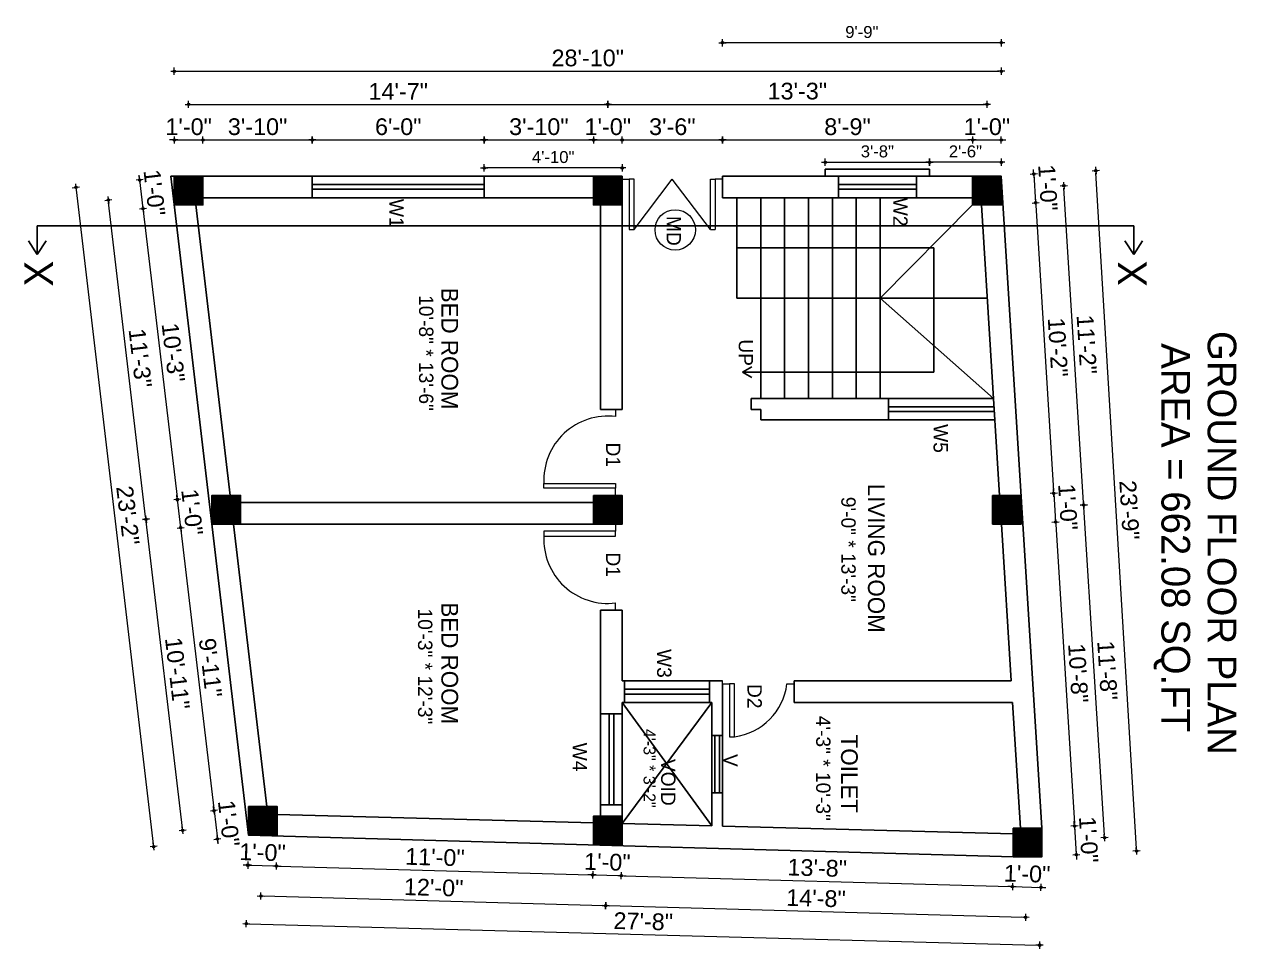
# Model space of a CAD drawing. Header units: inches. Extents: x 10143 to 33197, y -150 to 3760.
# Drawn here: x 26595 to 27103, y 1429 to 1816 of the extents above; entities that cross this region are included whole.
import ezdxf
from ezdxf.enums import TextEntityAlignment as Align

# ---------------------------------------------------------------- set-up
doc = ezdxf.new("R2010")
doc.units = ezdxf.units.IN
doc.header["$LTSCALE"] = 0.5
doc.header["$MEASUREMENT"] = 0
doc.header["$PDMODE"] = 66
for name, color, linetype, lineweight in [('0.13', 2, 'Continuous', 13), ('DW TEXT', 92, 'Continuous', 15), ('ELEVATION', 85, 'Continuous', 9), ('hatch', 9, 'Continuous', 0), ('Toilet', 7, 'Continuous', 25)]:
    doc.layers.add(name, color=color, linetype=linetype, lineweight=lineweight)
doc.styles.add('CEN', font='GOTHIC.TTF')
doc.styles.get("Standard").update_dxf_attribs({"font": 'arial.ttf'})
doc.dimstyles.new('S8', dxfattribs={"dimtxt": 5, "dimasz": 1, "dimexe": 6, "dimexo": 18, "dimgap": 1.9375, "dimtad": 1, "dimdec": 0, "dimzin": 3, "dimdsep": 46, "dimlunit": 4, "dimtxsty": 'Standard', "dimblk": 'dot 2', "dimcen": 12, "dimse1": 1, "dimse2": 1, "dimclrd": 1, "dimclre": 1, "dimclrt": 256, "dimadec": 0, "dimazin": 0, "dimtfac": 0.75, "dimtdec": 0, "dimtix": 1, "dimtmove": 1, "dimatfit": 3, "dimldrblk": 'DOT', "dimfxl": 1, "dimtolj": 1, "dimtzin": 0, "dimlwd": 9, "dimlwe": 9, "dimarcsym": 0})
pattern_1 = [(45, (23271.79824, 1493.61772), (-0.0883883476, 0.0883883476), [])]

# ---------------------------------------------------------------- blocks, each defined once
blk = doc.blocks.new('dot1')
at = {"layer": 'hatch'}
h = blk.add_hatch(color=256, dxfattribs=at)
edge = h.paths.add_edge_path()
edge.add_arc((0, 0), 1, 0, 360)
for p, q in [((3, 0), (-3, 0)), ((0, 3), (0, -3))]:
    blk.add_line(p, q, dxfattribs=at)
blk.add_circle((0, 0), 1, dxfattribs=at)
blk = doc.blocks.new('dot 2')
at = {"layer": 'hatch', "xscale": 0.5, "yscale": 0.5, "zscale": 0.5}
blk.add_blockref('dot1', (0, 0), dxfattribs=at)
blk = doc.blocks.new('*D1934')
at = {"layer": 'Defpoints', "color": 0, "transparency": 16777216}
for p in [(26669.94, 1767.63), (26657.94, 1752.47), (26669.94, 1752.47)]:
    blk.add_point(p, dxfattribs=at)
at = {"layer": 'Toilet', "color": 1, "lineweight": 9, "transparency": 16777216}
for p, q in [((26656.94, 1767.63), (26655.94, 1767.63)), ((26657.94, 1767.63), (26669.94, 1767.63)), ((26670.94, 1767.63), (26671.94, 1767.63))]:
    blk.add_line(p, q, dxfattribs=at)
blk.add_blockref('dot 2', (26657.94, 1767.63), dxfattribs=at)
at = {"layer": 'Toilet', "color": 1, "lineweight": 9, "transparency": 16777216, "rotation": 180}
blk.add_blockref('dot 2', (26669.94, 1767.63), dxfattribs=at)
at = {"layer": 'Toilet', "transparency": 16777216, "insert": (26663.94, 1773.14), "char_height": 7, "attachment_point": 5}
blk.add_mtext('\\A1;1\'-0"', dxfattribs=at)
blk = doc.blocks.new('_Dot')
at = {"color": 0, "linetype": 'ByBlock', "lineweight": -2}
blk.add_line((-0.5, 0), (-1, 0), dxfattribs=at)
at = {"color": 0, "linetype": 'ByBlock', "const_width": 0.5}
blk.add_lwpolyline([(-0.25, 0, 1), (0.25, 0, 1)], format="xyb", close=True, dxfattribs=at)
blk = doc.blocks.new('*D1935')
at = {"layer": 'Defpoints', "color": 0, "transparency": 16777216}
for p in [(26715.69, 1767.63), (26669.94, 1752.47), (26715.69, 1752.47)]:
    blk.add_point(p, dxfattribs=at)
at = {"layer": 'Toilet', "color": 1, "lineweight": 9, "transparency": 16777216}
blk.add_line((26670.94, 1767.63), (26714.69, 1767.63), dxfattribs=at)
at = {"layer": 'Toilet', "color": 1, "lineweight": 9, "transparency": 16777216, "rotation": 180}
blk.add_blockref('dot 2', (26669.94, 1767.63), dxfattribs=at)
at = {"layer": 'Toilet', "color": 1, "lineweight": 9, "transparency": 16777216}
blk.add_blockref('dot 2', (26715.69, 1767.63), dxfattribs=at)
at = {"layer": 'Toilet', "transparency": 16777216, "insert": (26692.81, 1773.15), "char_height": 7, "attachment_point": 5}
blk.add_mtext('\\A1;3\'-10"', dxfattribs=at)
blk = doc.blocks.new('*D1936')
at = {"layer": 'Defpoints', "color": 0, "transparency": 16777216}
for p in [(26787.69, 1767.63), (26715.69, 1752.47), (26787.69, 1752.47)]:
    blk.add_point(p, dxfattribs=at)
at = {"layer": 'Toilet', "color": 1, "lineweight": 9, "transparency": 16777216}
blk.add_line((26716.69, 1767.63), (26786.69, 1767.63), dxfattribs=at)
at = {"layer": 'Toilet', "color": 1, "lineweight": 9, "transparency": 16777216, "rotation": 180}
blk.add_blockref('dot 2', (26715.69, 1767.63), dxfattribs=at)
at = {"layer": 'Toilet', "color": 1, "lineweight": 9, "transparency": 16777216}
blk.add_blockref('dot 2', (26787.69, 1767.63), dxfattribs=at)
at = {"layer": 'Toilet', "transparency": 16777216, "insert": (26751.69, 1773.14), "char_height": 7, "attachment_point": 5}
blk.add_mtext('\\A1;6\'-0"', dxfattribs=at)
blk = doc.blocks.new('*D1937')
at = {"layer": 'Defpoints', "color": 0, "transparency": 16777216}
for p in [(26833.43, 1767.63), (26787.69, 1752.47), (26833.43, 1752.47)]:
    blk.add_point(p, dxfattribs=at)
at = {"layer": 'Toilet', "color": 1, "lineweight": 9, "transparency": 16777216}
blk.add_line((26788.69, 1767.63), (26832.43, 1767.63), dxfattribs=at)
at = {"layer": 'Toilet', "color": 1, "lineweight": 9, "transparency": 16777216, "rotation": 180}
blk.add_blockref('dot 2', (26787.69, 1767.63), dxfattribs=at)
at = {"layer": 'Toilet', "color": 1, "lineweight": 9, "transparency": 16777216}
blk.add_blockref('dot 2', (26833.43, 1767.63), dxfattribs=at)
at = {"layer": 'Toilet', "transparency": 16777216, "insert": (26810.56, 1773.15), "char_height": 7, "attachment_point": 5}
blk.add_mtext('\\A1;3\'-10"', dxfattribs=at)
blk = doc.blocks.new('*D1938')
at = {"layer": 'Defpoints', "color": 0, "transparency": 16777216}
for p in [(26845.43, 1767.63), (26833.43, 1752.47), (26845.43, 1752.47)]:
    blk.add_point(p, dxfattribs=at)
at = {"layer": 'Toilet', "color": 1, "lineweight": 9, "transparency": 16777216}
for p, q in [((26832.43, 1767.63), (26831.43, 1767.63)), ((26833.43, 1767.63), (26845.43, 1767.63)), ((26846.43, 1767.63), (26847.43, 1767.63))]:
    blk.add_line(p, q, dxfattribs=at)
blk.add_blockref('dot 2', (26833.43, 1767.63), dxfattribs=at)
at = {"layer": 'Toilet', "color": 1, "lineweight": 9, "transparency": 16777216, "rotation": 180}
blk.add_blockref('dot 2', (26845.43, 1767.63), dxfattribs=at)
at = {"layer": 'Toilet', "transparency": 16777216, "insert": (26839.43, 1773.14), "char_height": 7, "attachment_point": 5}
blk.add_mtext('\\A1;1\'-0"', dxfattribs=at)
blk = doc.blocks.new('*D1939')
at = {"layer": 'Defpoints', "color": 0, "transparency": 16777216}
for p in [(26887.43, 1767.63), (26845.43, 1752.47), (26887.43, 1752.47)]:
    blk.add_point(p, dxfattribs=at)
at = {"layer": 'Toilet', "color": 1, "lineweight": 9, "transparency": 16777216}
blk.add_line((26846.43, 1767.63), (26886.43, 1767.63), dxfattribs=at)
at = {"layer": 'Toilet', "color": 1, "lineweight": 9, "transparency": 16777216, "rotation": 180}
blk.add_blockref('dot 2', (26845.43, 1767.63), dxfattribs=at)
at = {"layer": 'Toilet', "color": 1, "lineweight": 9, "transparency": 16777216}
blk.add_blockref('dot 2', (26887.43, 1767.63), dxfattribs=at)
at = {"layer": 'Toilet', "transparency": 16777216, "insert": (26866.43, 1773.15), "char_height": 7, "attachment_point": 5}
blk.add_mtext('\\A1;3\'-6"', dxfattribs=at)
blk = doc.blocks.new('*D1940')
at = {"layer": 'Defpoints', "color": 0, "transparency": 16777216}
for p in [(26992.12, 1767.63), (26887.43, 1752.47), (26992.12, 1752.47)]:
    blk.add_point(p, dxfattribs=at)
at = {"layer": 'Toilet', "color": 1, "lineweight": 9, "transparency": 16777216}
blk.add_line((26888.43, 1767.63), (26991.12, 1767.63), dxfattribs=at)
at = {"layer": 'Toilet', "color": 1, "lineweight": 9, "transparency": 16777216, "rotation": 180}
blk.add_blockref('dot 2', (26887.43, 1767.63), dxfattribs=at)
at = {"layer": 'Toilet', "color": 1, "lineweight": 9, "transparency": 16777216}
blk.add_blockref('dot 2', (26992.12, 1767.63), dxfattribs=at)
at = {"layer": 'Toilet', "transparency": 16777216, "insert": (26939.77, 1773.14), "char_height": 7, "attachment_point": 5}
blk.add_mtext('\\A1;8\'-9"', dxfattribs=at)
blk = doc.blocks.new('*D1941')
at = {"layer": 'Defpoints', "color": 0, "transparency": 16777216}
for p in [(27004.12, 1767.63), (26992.12, 1752.47), (27004.12, 1752.47)]:
    blk.add_point(p, dxfattribs=at)
at = {"layer": 'Toilet', "color": 1, "lineweight": 9, "transparency": 16777216}
for p, q in [((26991.12, 1767.63), (26990.12, 1767.63)), ((26992.12, 1767.63), (27004.12, 1767.63)), ((27005.12, 1767.63), (27006.12, 1767.63))]:
    blk.add_line(p, q, dxfattribs=at)
blk.add_blockref('dot 2', (26992.12, 1767.63), dxfattribs=at)
at = {"layer": 'Toilet', "color": 1, "lineweight": 9, "transparency": 16777216, "rotation": 180}
blk.add_blockref('dot 2', (27004.12, 1767.63), dxfattribs=at)
at = {"layer": 'Toilet', "transparency": 16777216, "insert": (26998.12, 1773.14), "char_height": 7, "attachment_point": 5}
blk.add_mtext('\\A1;1\'-0"', dxfattribs=at)
blk = doc.blocks.new('*D1943')
at = {"layer": 'Defpoints', "color": 0, "transparency": 16777216}
for p in [(26998.12, 1782.53), (26839.43, 1746.47), (26998.12, 1746.47)]:
    blk.add_point(p, dxfattribs=at)
at = {"layer": 'Toilet', "color": 1, "lineweight": 9, "transparency": 16777216}
blk.add_line((26840.43, 1782.53), (26997.12, 1782.53), dxfattribs=at)
at = {"layer": 'Toilet', "color": 1, "lineweight": 9, "transparency": 16777216, "rotation": 180}
blk.add_blockref('dot 2', (26839.43, 1782.53), dxfattribs=at)
at = {"layer": 'Toilet', "color": 1, "lineweight": 9, "transparency": 16777216}
blk.add_blockref('dot 2', (26998.12, 1782.53), dxfattribs=at)
at = {"layer": 'Toilet', "transparency": 16777216, "insert": (26918.77, 1788.04), "char_height": 7, "attachment_point": 5}
blk.add_mtext('\\A1;13\'-3"', dxfattribs=at)
blk = doc.blocks.new('*D1944')
at = {"layer": 'Defpoints', "color": 0, "transparency": 16777216}
for p in [(27004.12, 1796.41), (26657.94, 1752.47), (27004.12, 1752.47)]:
    blk.add_point(p, dxfattribs=at)
at = {"layer": 'Toilet', "color": 1, "lineweight": 9, "transparency": 16777216}
blk.add_line((26658.94, 1796.41), (27003.12, 1796.41), dxfattribs=at)
at = {"layer": 'Toilet', "color": 1, "lineweight": 9, "transparency": 16777216, "rotation": 180}
blk.add_blockref('dot 2', (26657.94, 1796.41), dxfattribs=at)
at = {"layer": 'Toilet', "color": 1, "lineweight": 9, "transparency": 16777216}
blk.add_blockref('dot 2', (27004.12, 1796.41), dxfattribs=at)
at = {"layer": 'Toilet', "transparency": 16777216, "insert": (26831.03, 1801.92), "char_height": 7, "attachment_point": 5}
blk.add_mtext('\\A1;28\'-10"', dxfattribs=at)
blk = doc.blocks.new('*D1945')
at = {"layer": 'Defpoints', "color": 0, "transparency": 16777216}
for p in [(26656.53, 1752.47), (26644.83, 1738.92), (26657.94, 1740.47)]:
    blk.add_point(p, dxfattribs=at)
at = {"layer": 'Toilet', "color": 1, "lineweight": 9, "transparency": 16777216}
for p, q in [((26643.3, 1751.91), (26643.18, 1752.91)), ((26643.41, 1750.92), (26644.83, 1738.92)), ((26644.95, 1737.93), (26645.06, 1736.93))]:
    blk.add_line(p, q, dxfattribs=at)
for p, rotation in [((26643.41, 1750.92), 276.7273510482261), ((26644.83, 1738.92), 96.72735104822605)]:
    blk.add_blockref('dot 2', p, dxfattribs=dict(at, rotation=rotation))
at = {"layer": 'Toilet', "transparency": 16777216, "insert": (26649.59, 1745.57), "char_height": 7, "attachment_point": 5, "rotation": 276.7274}
blk.add_mtext('\\A1;1\'-0"', dxfattribs=at)
blk = doc.blocks.new('*D1946')
at = {"layer": 'Defpoints', "color": 0, "transparency": 16777216}
for p in [(26657.94, 1740.47), (26659.19, 1617.13), (26673.7, 1618.84)]:
    blk.add_point(p, dxfattribs=at)
at = {"layer": 'Toilet', "color": 1, "lineweight": 9, "transparency": 16777216}
blk.add_line((26644.95, 1737.93), (26659.08, 1618.13), dxfattribs=at)
for p, rotation in [((26644.83, 1738.92), 96.7273510482646), ((26659.19, 1617.13), 276.7273510482646)]:
    blk.add_blockref('dot 2', p, dxfattribs=dict(at, rotation=rotation))
at = {"layer": 'Toilet', "transparency": 16777216, "insert": (26657.49, 1678.67), "char_height": 7, "attachment_point": 5, "rotation": 276.7274}
blk.add_mtext('\\A1;10\'-3"', dxfattribs=at)
blk = doc.blocks.new('*D1947')
at = {"layer": 'Defpoints', "color": 0, "transparency": 16777216}
for p in [(26673.7, 1618.84), (26660.59, 1605.3), (26673.7, 1606.84)]:
    blk.add_point(p, dxfattribs=at)
at = {"layer": 'Toilet', "color": 1, "lineweight": 9, "transparency": 16777216}
for p, q in [((26659.08, 1618.13), (26658.96, 1619.12)), ((26659.19, 1617.13), (26660.59, 1605.3)), ((26660.71, 1604.3), (26660.82, 1603.31))]:
    blk.add_line(p, q, dxfattribs=at)
for p, rotation in [((26659.19, 1617.13), 276.7273510482646), ((26660.59, 1605.3), 96.7273510482646)]:
    blk.add_blockref('dot 2', p, dxfattribs=dict(at, rotation=rotation))
at = {"layer": 'Toilet', "transparency": 16777216, "insert": (26665.37, 1611.86), "char_height": 7, "attachment_point": 5, "rotation": 276.7274}
blk.add_mtext('\\A1;1\'-0"', dxfattribs=at)
blk = doc.blocks.new('*D1948')
at = {"layer": 'Defpoints', "color": 0, "transparency": 16777216}
for p in [(26673.7, 1606.84), (26689.07, 1488.57), (26674.56, 1486.85)]:
    blk.add_point(p, dxfattribs=at)
at = {"layer": 'Toilet', "color": 1, "lineweight": 9, "transparency": 16777216}
blk.add_line((26660.71, 1604.3), (26674.44, 1487.85), dxfattribs=at)
for p, rotation in [((26660.59, 1605.3), 96.7273510482646), ((26674.56, 1486.85), 276.7273510482646)]:
    blk.add_blockref('dot 2', p, dxfattribs=dict(at, rotation=rotation))
at = {"layer": 'Toilet', "transparency": 16777216, "insert": (26673.05, 1546.72), "char_height": 7, "attachment_point": 5, "rotation": 276.7274}
blk.add_mtext('\\A1;9\'-11"', dxfattribs=at)
blk = doc.blocks.new('*D1949')
at = {"layer": 'Defpoints', "color": 0, "transparency": 16777216}
for p in [(26689.07, 1488.57), (26675.96, 1475.02), (26689.07, 1476.57)]:
    blk.add_point(p, dxfattribs=at)
at = {"layer": 'Toilet', "color": 1, "lineweight": 9, "transparency": 16777216}
for p, q in [((26674.44, 1487.85), (26674.33, 1488.84)), ((26674.56, 1486.85), (26675.96, 1475.02)), ((26676.07, 1474.03), (26676.19, 1473.03))]:
    blk.add_line(p, q, dxfattribs=at)
for p, rotation in [((26674.56, 1486.85), 276.7273510482646), ((26675.96, 1475.02), 96.7273510482646)]:
    blk.add_blockref('dot 2', p, dxfattribs=dict(at, rotation=rotation))
at = {"layer": 'Toilet', "transparency": 16777216, "insert": (26680.73, 1481.58), "char_height": 7, "attachment_point": 5, "rotation": 276.7274}
blk.add_mtext('\\A1;1\'-0"', dxfattribs=at)
blk = doc.blocks.new('*D1950')
at = {"layer": 'Defpoints', "color": 0, "transparency": 16777216}
for p in [(26679.7, 1612.84), (26646.06, 1608.88), (26695.07, 1482.57)]:
    blk.add_point(p, dxfattribs=at)
at = {"layer": 'Toilet', "color": 1, "lineweight": 9, "transparency": 16777216}
blk.add_line((26661.31, 1479.59), (26646.18, 1607.88), dxfattribs=at)
for p, rotation in [((26646.06, 1608.88), 96.72735104822516), ((26661.43, 1478.6), 276.7273510482252)]:
    blk.add_blockref('dot 2', p, dxfattribs=dict(at, rotation=rotation))
at = {"layer": 'Toilet', "transparency": 16777216, "insert": (26659.22, 1544.38), "char_height": 7, "attachment_point": 5, "rotation": 276.7274}
blk.add_mtext('\\A1;10\'-11"', dxfattribs=at)
blk = doc.blocks.new('*D1951')
at = {"layer": 'Defpoints', "color": 0, "transparency": 16777216}
for p in [(26663.94, 1746.47), (26630.3, 1742.5), (26679.7, 1612.84)]:
    blk.add_point(p, dxfattribs=at)
at = {"layer": 'Toilet', "color": 1, "lineweight": 9, "transparency": 16777216}
blk.add_line((26645.94, 1609.87), (26630.42, 1741.51), dxfattribs=at)
for p, rotation in [((26630.3, 1742.5), 96.72735104826455), ((26646.06, 1608.88), 276.7273510482646)]:
    blk.add_blockref('dot 2', p, dxfattribs=dict(at, rotation=rotation))
at = {"layer": 'Toilet', "transparency": 16777216, "insert": (26643.66, 1676.33), "char_height": 7, "attachment_point": 5, "rotation": 276.7274}
blk.add_mtext('\\A1;11\'-3"', dxfattribs=at)
blk = doc.blocks.new('*D1952')
at = {"layer": 'Defpoints', "color": 0, "transparency": 16777216}
for p in [(26656.53, 1752.47), (26689.07, 1476.57), (26649.27, 1471.87)]:
    blk.add_point(p, dxfattribs=at)
at = {"layer": 'Toilet', "color": 1, "lineweight": 9, "transparency": 16777216}
blk.add_line((26616.85, 1746.78), (26649.16, 1472.87), dxfattribs=at)
for p, rotation in [((26616.73, 1747.77), 96.7273510482254), ((26649.27, 1471.87), 276.7273510482254)]:
    blk.add_blockref('dot 2', p, dxfattribs=dict(at, rotation=rotation))
at = {"layer": 'Toilet', "transparency": 16777216, "insert": (26638.48, 1610.47), "char_height": 7, "attachment_point": 5, "rotation": 276.7274}
blk.add_mtext('\\A1;23\'-2"', dxfattribs=at)
blk = doc.blocks.new('*D1953')
at = {"layer": 'Defpoints', "color": 0, "transparency": 16777216}
for p in [(26695.07, 1482.57), (26839.43, 1478.52), (26838.55, 1447.14)]:
    blk.add_point(p, dxfattribs=at)
at = {"layer": 'Toilet', "color": 1, "lineweight": 9, "transparency": 16777216}
blk.add_line((26695.19, 1451.16), (26837.55, 1447.17), dxfattribs=at)
for p, rotation in [((26694.19, 1451.19), 178.3940478382747), ((26838.55, 1447.14), 358.3940478382747)]:
    blk.add_blockref('dot 2', p, dxfattribs=dict(at, rotation=rotation))
at = {"layer": 'Toilet', "transparency": 16777216, "insert": (26766.53, 1454.67), "char_height": 7, "attachment_point": 5, "rotation": 358.394}
blk.add_mtext('\\A1;12\'-0"', dxfattribs=at)
blk = doc.blocks.new('*D1954')
at = {"layer": 'Defpoints', "color": 0, "transparency": 16777216}
for p in [(26839.43, 1478.52), (27015.17, 1473.59), (27014.29, 1442.21)]:
    blk.add_point(p, dxfattribs=at)
at = {"layer": 'Toilet', "color": 1, "lineweight": 9, "transparency": 16777216}
blk.add_line((26839.55, 1447.11), (27013.29, 1442.24), dxfattribs=at)
for p, rotation in [((26838.55, 1447.14), 178.3940478382137), ((27014.29, 1442.21), 358.3940478382137)]:
    blk.add_blockref('dot 2', p, dxfattribs=dict(at, rotation=rotation))
at = {"layer": 'Toilet', "transparency": 16777216, "insert": (26926.58, 1450.18), "char_height": 7, "attachment_point": 5, "rotation": 358.394}
blk.add_mtext('\\A1;14\'-8"', dxfattribs=at)
blk = doc.blocks.new('*D1925')
at = {"layer": 'Defpoints', "color": 0, "transparency": 16777216}
for p in [(26689.07, 1476.57), (26701.07, 1476.23), (26700.72, 1463.72)]:
    blk.add_point(p, dxfattribs=at)
at = {"layer": 'Toilet', "color": 1, "lineweight": 9, "transparency": 16777216}
for p, q in [((26687.72, 1464.09), (26686.72, 1464.11)), ((26688.72, 1464.06), (26700.72, 1463.72)), ((26701.72, 1463.69), (26702.72, 1463.66))]:
    blk.add_line(p, q, dxfattribs=at)
for p, rotation in [((26688.72, 1464.06), 358.3940478382726), ((26700.72, 1463.72), 178.3940478382726)]:
    blk.add_blockref('dot 2', p, dxfattribs=dict(at, rotation=rotation))
at = {"layer": 'Toilet', "transparency": 16777216, "insert": (26694.87, 1469.4), "char_height": 7, "attachment_point": 5, "rotation": 358.394}
blk.add_mtext('\\A1;1\'-0"', dxfattribs=at)
blk = doc.blocks.new('*D1955')
at = {"layer": 'Defpoints', "color": 0, "transparency": 16777216}
for p in [(26701.07, 1476.23), (26833.43, 1472.52), (26833.08, 1460.01)]:
    blk.add_point(p, dxfattribs=at)
at = {"layer": 'Toilet', "color": 1, "lineweight": 9, "transparency": 16777216}
blk.add_line((26701.72, 1463.69), (26832.08, 1460.04), dxfattribs=at)
for p, rotation in [((26700.72, 1463.72), 178.3940478382137), ((26833.08, 1460.01), 358.3940478382137)]:
    blk.add_blockref('dot 2', p, dxfattribs=dict(at, rotation=rotation))
at = {"layer": 'Toilet', "transparency": 16777216, "insert": (26767.06, 1467.37), "char_height": 7, "attachment_point": 5, "rotation": 358.394}
blk.add_mtext('\\A1;11\'-0"', dxfattribs=at)
blk = doc.blocks.new('*D1956')
at = {"layer": 'Defpoints', "color": 0, "transparency": 16777216}
for p in [(26833.43, 1472.52), (26845.43, 1472.52), (26845.07, 1459.67)]:
    blk.add_point(p, dxfattribs=at)
at = {"layer": 'Toilet', "color": 1, "lineweight": 9, "transparency": 16777216}
for p, q in [((26832.08, 1460.04), (26831.08, 1460.07)), ((26833.08, 1460.01), (26845.07, 1459.67)), ((26846.07, 1459.65), (26847.07, 1459.62))]:
    blk.add_line(p, q, dxfattribs=at)
for p, rotation in [((26833.08, 1460.01), 358.3940478382137), ((26845.07, 1459.67), 178.3940478382137)]:
    blk.add_blockref('dot 2', p, dxfattribs=dict(at, rotation=rotation))
at = {"layer": 'Toilet', "transparency": 16777216, "insert": (26839.23, 1465.35), "char_height": 7, "attachment_point": 5, "rotation": 358.394}
blk.add_mtext('\\A1;1\'-0"', dxfattribs=at)
blk = doc.blocks.new('*D1957')
at = {"layer": 'Defpoints', "color": 0, "transparency": 16777216}
for p in [(26845.43, 1472.52), (27009.17, 1467.59), (27008.82, 1455.08)]:
    blk.add_point(p, dxfattribs=at)
at = {"layer": 'Toilet', "color": 1, "lineweight": 9, "transparency": 16777216}
blk.add_line((26846.07, 1459.65), (27007.82, 1455.11), dxfattribs=at)
for p, rotation in [((26845.07, 1459.67), 178.3940478382137), ((27008.82, 1455.08), 358.3940478382137)]:
    blk.add_blockref('dot 2', p, dxfattribs=dict(at, rotation=rotation))
at = {"layer": 'Toilet', "transparency": 16777216, "insert": (26927.1, 1462.89), "char_height": 7, "attachment_point": 5, "rotation": 358.394}
blk.add_mtext('\\A1;13\'-8"', dxfattribs=at)
blk = doc.blocks.new('*D1958')
at = {"layer": 'Defpoints', "color": 0, "transparency": 16777216}
for p in [(27009.17, 1467.59), (27021.17, 1467.59), (27020.81, 1454.75)]:
    blk.add_point(p, dxfattribs=at)
at = {"layer": 'Toilet', "color": 1, "lineweight": 9, "transparency": 16777216}
for p, q in [((27007.82, 1455.11), (27006.82, 1455.14)), ((27008.82, 1455.08), (27020.81, 1454.75)), ((27021.81, 1454.72), (27022.81, 1454.69))]:
    blk.add_line(p, q, dxfattribs=at)
for p, rotation in [((27008.82, 1455.08), 358.3940478382137), ((27020.81, 1454.75), 178.3940478382137)]:
    blk.add_blockref('dot 2', p, dxfattribs=dict(at, rotation=rotation))
at = {"layer": 'Toilet', "transparency": 16777216, "insert": (27014.97, 1460.42), "char_height": 7, "attachment_point": 5, "rotation": 358.394}
blk.add_mtext('\\A1;1\'-0"', dxfattribs=at)
blk = doc.blocks.new('*D1960')
at = {"layer": 'Defpoints', "color": 0, "transparency": 16777216}
for p in [(27004.12, 1752.47), (27018.52, 1741.32), (27004.87, 1740.47)]:
    blk.add_point(p, dxfattribs=at)
at = {"layer": 'Toilet', "color": 1, "lineweight": 9, "transparency": 16777216}
for p, q in [((27017.7, 1754.32), (27017.64, 1755.32)), ((27017.77, 1753.32), (27018.52, 1741.32)), ((27018.58, 1740.32), (27018.64, 1739.32))]:
    blk.add_line(p, q, dxfattribs=at)
for p, rotation in [((27017.77, 1753.32), 273.575827605936), ((27018.52, 1741.32), 93.57582760593601)]:
    blk.add_blockref('dot 2', p, dxfattribs=dict(at, rotation=rotation))
at = {"layer": 'Toilet', "transparency": 16777216, "insert": (27023.64, 1747.66), "char_height": 7, "attachment_point": 5, "rotation": 273.5758}
blk.add_mtext('\\A1;1\'-0"', dxfattribs=at)
blk = doc.blocks.new('*D1961')
at = {"layer": 'Defpoints', "color": 0, "transparency": 16777216}
for p in [(27004.87, 1740.47), (27026.12, 1619.7), (27012.47, 1618.84)]:
    blk.add_point(p, dxfattribs=at)
at = {"layer": 'Toilet', "color": 1, "lineweight": 9, "transparency": 16777216}
blk.add_line((27018.58, 1740.32), (27026.05, 1620.7), dxfattribs=at)
for p, rotation in [((27018.52, 1741.32), 93.57582760592182), ((27026.12, 1619.7), 273.5758276059218)]:
    blk.add_blockref('dot 2', p, dxfattribs=dict(at, rotation=rotation))
at = {"layer": 'Toilet', "transparency": 16777216, "insert": (27027.82, 1680.85), "char_height": 7, "attachment_point": 5, "rotation": 273.5758}
blk.add_mtext('\\A1;10\'-2"', dxfattribs=at)
blk = doc.blocks.new('*D1962')
at = {"layer": 'Defpoints', "color": 0, "transparency": 16777216}
for p in [(27012.47, 1618.84), (27012.47, 1606.84), (27026.86, 1607.74)]:
    blk.add_point(p, dxfattribs=at)
at = {"layer": 'Toilet', "color": 1, "lineweight": 9, "transparency": 16777216}
for p, q in [((27026.05, 1620.7), (27025.99, 1621.69)), ((27026.12, 1619.7), (27026.86, 1607.74)), ((27026.93, 1606.75), (27026.99, 1605.75))]:
    blk.add_line(p, q, dxfattribs=at)
for p, rotation in [((27026.12, 1619.7), 273.5758276059218), ((27026.86, 1607.74), 93.57582760592182)]:
    blk.add_blockref('dot 2', p, dxfattribs=dict(at, rotation=rotation))
at = {"layer": 'Toilet', "transparency": 16777216, "insert": (27031.99, 1614.06), "char_height": 7, "attachment_point": 5, "rotation": 273.5758}
blk.add_mtext('\\A1;1\'-0"', dxfattribs=at)
blk = doc.blocks.new('*D1963')
at = {"layer": 'Defpoints', "color": 0, "transparency": 16777216}
for p in [(27012.47, 1606.84), (27021.17, 1479.59), (27034.82, 1480.44)]:
    blk.add_point(p, dxfattribs=at)
at = {"layer": 'Toilet', "color": 1, "lineweight": 9, "transparency": 16777216}
blk.add_line((27026.93, 1606.75), (27034.76, 1481.44), dxfattribs=at)
for p, rotation in [((27026.86, 1607.74), 93.57582760592182), ((27034.82, 1480.44), 273.5758276059218)]:
    blk.add_blockref('dot 2', p, dxfattribs=dict(at, rotation=rotation))
at = {"layer": 'Toilet', "transparency": 16777216, "insert": (27036.34, 1544.44), "char_height": 7, "attachment_point": 5, "rotation": 273.5758}
blk.add_mtext('\\A1;10\'-8"', dxfattribs=at)
blk = doc.blocks.new('*D1964')
at = {"layer": 'Defpoints', "color": 0, "transparency": 16777216}
for p in [(27021.17, 1479.59), (27021.17, 1467.59), (27035.56, 1468.49)]:
    blk.add_point(p, dxfattribs=at)
at = {"layer": 'Toilet', "color": 1, "lineweight": 9, "transparency": 16777216}
for p, q in [((27034.76, 1481.44), (27034.69, 1482.44)), ((27034.82, 1480.44), (27035.56, 1468.49)), ((27035.63, 1467.49), (27035.69, 1466.5))]:
    blk.add_line(p, q, dxfattribs=at)
for p, rotation in [((27034.82, 1480.44), 273.5758276059218), ((27035.56, 1468.49), 93.57582760592182)]:
    blk.add_blockref('dot 2', p, dxfattribs=dict(at, rotation=rotation))
at = {"layer": 'Toilet', "transparency": 16777216, "insert": (27040.69, 1474.81), "char_height": 7, "attachment_point": 5, "rotation": 273.5758}
blk.add_mtext('\\A1;1\'-0"', dxfattribs=at)
blk = doc.blocks.new('*D1965')
at = {"layer": 'Defpoints', "color": 0, "transparency": 16777216}
for p in [(27038.68, 1614.86), (27006.47, 1612.84), (27015.17, 1473.59)]:
    blk.add_point(p, dxfattribs=at)
at = {"layer": 'Toilet', "color": 1, "lineweight": 9, "transparency": 16777216}
blk.add_line((27047.32, 1476.6), (27038.74, 1613.86), dxfattribs=at)
for p, rotation in [((27038.68, 1614.86), 93.57584364637044), ((27047.38, 1475.6), 273.5758436463705)]:
    blk.add_blockref('dot 2', p, dxfattribs=dict(at, rotation=rotation))
at = {"layer": 'Toilet', "transparency": 16777216, "insert": (27048.53, 1545.58), "char_height": 7, "attachment_point": 5, "rotation": 273.5758}
blk.add_mtext('\\A1;11\'-8"', dxfattribs=at)
blk = doc.blocks.new('*D1966')
at = {"layer": 'Defpoints', "color": 0, "transparency": 16777216}
for p in [(26998.12, 1746.47), (27030.33, 1748.48), (27006.47, 1612.84)]:
    blk.add_point(p, dxfattribs=at)
at = {"layer": 'Toilet', "color": 1, "lineweight": 9, "transparency": 16777216}
blk.add_line((27038.62, 1615.86), (27030.39, 1747.48), dxfattribs=at)
for p, rotation in [((27030.33, 1748.48), 93.57584364624115), ((27038.68, 1614.86), 273.5758436462411)]:
    blk.add_blockref('dot 2', p, dxfattribs=dict(at, rotation=rotation))
at = {"layer": 'Toilet', "transparency": 16777216, "insert": (27039.94, 1682.01), "char_height": 7, "attachment_point": 5, "rotation": 273.5758}
blk.add_mtext('\\A1;11\'-2"', dxfattribs=at)
blk = doc.blocks.new('*D1967')
at = {"layer": 'Defpoints', "color": 0, "transparency": 16777216}
for p in [(27004.12, 1752.47), (27043.72, 1754.84), (27021.17, 1467.59)]:
    blk.add_point(p, dxfattribs=at)
at = {"layer": 'Toilet', "color": 1, "lineweight": 9, "transparency": 16777216}
blk.add_line((27060.71, 1470.96), (27043.78, 1753.84), dxfattribs=at)
for p, rotation in [((27043.72, 1754.84), 93.425574687815), ((27060.77, 1469.96), 273.425574687815)]:
    blk.add_blockref('dot 2', p, dxfattribs=dict(at, rotation=rotation))
at = {"layer": 'Toilet', "transparency": 16777216, "insert": (27057.75, 1612.73), "char_height": 7, "attachment_point": 5, "rotation": 273.4256}
blk.add_mtext('\\A1;23\'-9"', dxfattribs=at)
blk = doc.blocks.new('*D1931')
at = {"layer": 'Defpoints', "color": 0, "transparency": 16777216}
for p in [(26974.12, 1758.32), (26974.12, 1752.47), (27004.12, 1752.47)]:
    blk.add_point(p, dxfattribs=at)
at = {"layer": 'Toilet', "color": 1, "lineweight": 9, "transparency": 16777216}
blk.add_line((27003.12, 1758.32), (26975.12, 1758.32), dxfattribs=at)
at = {"layer": 'Toilet', "color": 1, "lineweight": 9, "transparency": 16777216, "rotation": 180}
blk.add_blockref('dot 2', (26974.12, 1758.32), dxfattribs=at)
at = {"layer": 'Toilet', "color": 1, "lineweight": 9, "transparency": 16777216}
blk.add_blockref('dot 2', (27004.12, 1758.32), dxfattribs=at)
at = {"layer": 'Toilet', "transparency": 16777216, "insert": (26989.12, 1762.81), "char_height": 5, "attachment_point": 5}
blk.add_mtext('\\A1;2\'-6"', dxfattribs=at)
blk = doc.blocks.new('*D1932')
at = {"layer": 'Defpoints', "color": 0, "transparency": 16777216}
for p in [(26974.12, 1758.32), (26930.43, 1755.47), (26974.12, 1755.47)]:
    blk.add_point(p, dxfattribs=at)
at = {"layer": 'Toilet', "color": 1, "lineweight": 9, "transparency": 16777216}
blk.add_line((26931.43, 1758.32), (26973.12, 1758.32), dxfattribs=at)
at = {"layer": 'Toilet', "color": 1, "lineweight": 9, "transparency": 16777216, "rotation": 180}
blk.add_blockref('dot 2', (26930.43, 1758.32), dxfattribs=at)
at = {"layer": 'Toilet', "color": 1, "lineweight": 9, "transparency": 16777216}
blk.add_blockref('dot 2', (26974.12, 1758.32), dxfattribs=at)
at = {"layer": 'Toilet', "transparency": 16777216, "insert": (26952.27, 1762.81), "char_height": 5, "attachment_point": 5}
blk.add_mtext('\\A1;3\'-8"', dxfattribs=at)
blk = doc.blocks.new('*D1933')
at = {"layer": 'Defpoints', "color": 0, "transparency": 16777216}
for p in [(26887.43, 1808.3), (26887.43, 1752.47), (27004.12, 1752.47)]:
    blk.add_point(p, dxfattribs=at)
at = {"layer": 'Toilet', "color": 1, "lineweight": 9, "transparency": 16777216}
blk.add_line((27003.12, 1808.3), (26888.43, 1808.3), dxfattribs=at)
at = {"layer": 'Toilet', "color": 1, "lineweight": 9, "transparency": 16777216, "rotation": 180}
blk.add_blockref('dot 2', (26887.43, 1808.3), dxfattribs=at)
at = {"layer": 'Toilet', "color": 1, "lineweight": 9, "transparency": 16777216}
blk.add_blockref('dot 2', (27004.12, 1808.3), dxfattribs=at)
at = {"layer": 'Toilet', "transparency": 16777216, "insert": (26945.77, 1812.79), "char_height": 5, "attachment_point": 5}
blk.add_mtext('\\A1;9\'-9"', dxfattribs=at)
blk = doc.blocks.new('*D1924')
at = {"layer": 'Defpoints', "color": 0, "transparency": 16777216}
for p in [(26787.69, 1755.96), (26787.69, 1752.47), (26845.43, 1752.47)]:
    blk.add_point(p, dxfattribs=at)
at = {"layer": 'Toilet', "color": 1, "lineweight": 9, "transparency": 16777216}
blk.add_line((26844.43, 1755.96), (26788.69, 1755.96), dxfattribs=at)
at = {"layer": 'Toilet', "color": 1, "lineweight": 9, "transparency": 16777216, "rotation": 180}
blk.add_blockref('dot 2', (26787.69, 1755.96), dxfattribs=at)
at = {"layer": 'Toilet', "color": 1, "lineweight": 9, "transparency": 16777216}
blk.add_blockref('dot 2', (26845.43, 1755.96), dxfattribs=at)
at = {"layer": 'Toilet', "transparency": 16777216, "insert": (26816.56, 1760.45), "char_height": 5, "attachment_point": 5}
blk.add_mtext('\\A1;4\'-10"', dxfattribs=at)

msp = doc.modelspace()

# ---------------------------------------------------------------- hatches: boundary and pattern name
at = {"layer": 'Toilet'}
h = msp.add_hatch(dxfattribs=at)
h.set_pattern_fill('ANSI31', color=256, angle=360)
h.set_pattern_definition(pattern_1)
h.paths.add_polyline_path([(26657.94, 1740.47), (26669.94, 1740.47), (26669.94, 1752.47), (26657.94, 1752.47)])
h.paths.add_polyline_path([(26833.43, 1752.47), (26833.43, 1740.47), (26845.43, 1740.47), (26845.43, 1752.47)])
h.paths.add_polyline_path([(26992.12, 1740.47), (27004.12, 1740.47), (27004.12, 1752.47), (26992.12, 1752.47)])
h.paths.add_polyline_path([(27000.47, 1606.84), (27012.47, 1606.84), (27012.47, 1618.84), (27000.47, 1618.84)])
h.paths.add_polyline_path([(26845.43, 1484.52), (26833.43, 1484.52), (26833.43, 1472.52), (26845.43, 1472.52)])
h.paths.add_polyline_path([(26689.07, 1488.57), (26689.07, 1476.57), (26701.07, 1476.57), (26701.07, 1488.57)])
h.paths.add_polyline_path([(26685.7, 1606.84), (26685.7, 1618.84), (26673.7, 1618.84), (26673.7, 1606.84)])
h.paths.add_polyline_path([(26833.43, 1606.84), (26845.43, 1606.84), (26845.43, 1618.84), (26833.43, 1618.84)])
h = msp.add_hatch(dxfattribs=at)
h.set_pattern_fill('ANSI31', color=256, angle=360)
h.set_pattern_definition(pattern_1)
h.paths.add_polyline_path([(27021.17, 1467.59), (27021.17, 1479.59), (27021.17, 1479.59), (27009.17, 1479.59), (27009.17, 1467.59)])

# ---------------------------------------------------------------- linework, layer by layer
at = {"layer": '0.13', "color": 0, "ltscale": 0.5}
for p, q in [((26845.43, 1748.47), (26845.43, 1752.47)), ((26887.43, 1748.47), (26887.43, 1752.47)), ((26845.43, 1654.84), (26836.68, 1654.84)), ((26845.43, 1618.84), (26841.43, 1618.84)), ((26845.43, 1606.84), (26841.43, 1606.84)), ((26845.43, 1570.84), (26836.68, 1570.84)), ((26887.43, 1537.17), (26887.43, 1541.17)), ((26917.43, 1537.17), (26917.43, 1541.17))]:
    msp.add_line(p, q, dxfattribs=at)
at = {"layer": 'ELEVATION', "color": 146, "ltscale": 0.25, "true_color": 0x105689}
for p, q in [((26845.43, 1751.22), (26848.43, 1751.22)), ((26848.43, 1751.22), (26848.43, 1730.22)), ((26850.43, 1751.22), (26848.43, 1751.22)), ((26850.43, 1730.22), (26850.43, 1751.22)), ((26850.43, 1730.22), (26866.43, 1751.22)), ((26882.43, 1730.22), (26866.43, 1751.22)), ((26882.43, 1730.22), (26882.43, 1751.22)), ((26882.43, 1751.22), (26884.43, 1751.22)), ((26887.43, 1751.22), (26884.43, 1751.22)), ((26884.43, 1751.22), (26884.43, 1730.22)), ((26848.43, 1730.22), (26850.43, 1730.22)), ((26882.43, 1730.22), (26884.43, 1730.22)), ((26842.68, 1654.84), (26842.68, 1651.84)), ((26812.68, 1621.84), (26812.68, 1623.84)), ((26812.68, 1623.84), (26842.68, 1623.84)), ((26842.68, 1621.84), (26812.68, 1621.84)), ((26842.68, 1623.84), (26842.68, 1621.84)), ((26842.68, 1618.84), (26842.68, 1621.84)), ((26842.68, 1606.84), (26842.68, 1603.84)), ((26842.68, 1603.84), (26812.68, 1603.84)), ((26812.68, 1603.84), (26812.68, 1601.84)), ((26812.68, 1601.84), (26842.68, 1601.84)), ((26842.68, 1601.84), (26842.68, 1603.84)), ((26842.68, 1570.84), (26842.68, 1573.84)), ((26887.43, 1539.93), (26890.43, 1539.93)), ((26890.43, 1539.93), (26890.43, 1517.84)), ((26892.43, 1539.93), (26890.43, 1539.93)), ((26892.43, 1517.84), (26892.43, 1539.93)), ((26914.43, 1539.93), (26917.43, 1539.93)), ((26890.43, 1517.84), (26892.43, 1517.84))]:
    msp.add_line(p, q, dxfattribs=at)
at = {"layer": 'ELEVATION'}
msp.add_circle((26867.64, 1729.99), 8.46, dxfattribs=at)
at = {"layer": 'ELEVATION', "color": 146, "ltscale": 0.25, "true_color": 0x105689}
for centre, radius, start, end in [((26839.39, 1625.3), 26.75, 82.938, 183.1121), ((26839.39, 1600.39), 26.75, 176.8879, 277.062), ((26889.15, 1543.11), 25.48, 277.3965, 352.8417)]:
    msp.add_arc(centre, radius, start, end, dxfattribs=at)
at = {"layer": 'Toilet'}
for p, q in [((26845.43, 1752.47), (26656.53, 1752.47)), ((26656.53, 1752.47), (26689.07, 1476.57)), ((26715.69, 1743.47), (26715.69, 1752.47)), ((26787.69, 1743.47), (26787.69, 1752.47)), ((27004.12, 1752.47), (26887.43, 1752.47)), ((26887.43, 1752.47), (26887.43, 1743.47)), ((26930.43, 1755.47), (26974.12, 1755.47)), ((26930.43, 1755.47), (26930.43, 1752.47)), ((26935.93, 1743.47), (26935.93, 1752.47)), ((26935.93, 1752.47), (26968.62, 1752.47)), ((26968.62, 1752.47), (26968.62, 1743.47)), ((26974.12, 1755.47), (26974.12, 1752.47)), ((27021.17, 1479.59), (27004.12, 1752.47)), ((26787.69, 1748.97), (26715.69, 1748.97)), ((26787.69, 1746.97), (26715.69, 1746.97)), ((26935.93, 1748.97), (26968.62, 1748.97)), ((26935.93, 1746.97), (26968.62, 1746.97)), ((26833.43, 1743.47), (26669.94, 1743.47)), ((26992.12, 1743.47), (26887.43, 1743.47)), ((26893.43, 1701.47), (26893.43, 1743.47)), ((26903.43, 1701.47), (26903.43, 1743.47)), ((26913.43, 1701.47), (26913.43, 1743.47)), ((26923.43, 1701.47), (26923.43, 1743.47)), ((26933.43, 1701.47), (26933.43, 1743.47)), ((26943.43, 1701.47), (26943.43, 1743.47)), ((26953.43, 1701.47), (26953.43, 1743.47)), ((26667, 1740.47), (26681.35, 1618.84)), ((26836.43, 1654.84), (26836.43, 1740.47)), ((26845.43, 1654.84), (26845.43, 1740.47)), ((26953.43, 1701.47), (26992.12, 1740.47)), ((27003.45, 1618.84), (26995.85, 1740.47)), ((27004.12, 1740.47), (27004.87, 1740.47)), ((27059.6, 1731.71), (26600.56, 1731.71)), ((26600.56, 1731.71), (26600.56, 1719.71)), ((27059.6, 1731.71), (27059.6, 1719.71)), ((26600.56, 1719.71), (26596.86, 1725.38)), ((26600.56, 1719.71), (26604.26, 1725.38)), ((26893.43, 1722.47), (26975.86, 1722.47)), ((26975.86, 1722.47), (26975.86, 1670.47)), ((27059.6, 1719.71), (27055.9, 1725.38)), ((27059.6, 1719.71), (27063.3, 1725.38)), ((26893.43, 1701.47), (26953.43, 1701.47)), ((26893.43, 1701.47), (26953.43, 1701.47)), ((26903.43, 1659.47), (26903.43, 1701.47)), ((26913.43, 1659.47), (26913.43, 1701.47)), ((26923.43, 1659.47), (26923.43, 1701.47)), ((26933.43, 1659.47), (26933.43, 1701.47)), ((26943.43, 1659.47), (26943.43, 1701.47)), ((26953.43, 1659.47), (26953.43, 1701.47)), ((26953.43, 1701.47), (27000.91, 1659.47)), ((26953.43, 1701.47), (26998.28, 1701.47)), ((26895.82, 1670.47), (26899.71, 1672.73)), ((26975.86, 1670.47), (26895.82, 1670.47)), ((26895.82, 1670.47), (26899.71, 1668.21)), ((26836.43, 1654.84), (26845.43, 1654.84)), ((27000.91, 1659.47), (26899.43, 1659.47)), ((26899.43, 1654.84), (26899.43, 1659.47)), ((26899.43, 1654.84), (26903.43, 1654.84)), ((26903.43, 1654.84), (26903.43, 1650.47)), ((26956.91, 1659.47), (26956.91, 1650.47)), ((26956.91, 1655.97), (27001.1, 1655.97)), ((27001.47, 1650.47), (26903.43, 1650.47)), ((26956.91, 1653.97), (27001.28, 1653.97)), ((26685.7, 1615.84), (26833.43, 1615.84)), ((26682.59, 1606.84), (26833.43, 1606.84)), ((26682.77, 1606.84), (26696.72, 1488.57)), ((27008.3, 1541.17), (27004.2, 1606.84)), ((26836.43, 1570.84), (26836.43, 1484.52)), ((26836.43, 1570.84), (26845.43, 1570.84)), ((26845.43, 1541.17), (26845.43, 1570.84)), ((26887.43, 1541.17), (26845.43, 1541.17)), ((26846.43, 1532.17), (26846.43, 1541.17)), ((26881.93, 1532.17), (26881.93, 1541.17)), ((26887.43, 1480.38), (26887.43, 1539.93)), ((27008.3, 1541.17), (26917.43, 1541.17)), ((26917.43, 1541.17), (26917.43, 1532.17)), ((26846.43, 1537.67), (26881.93, 1537.67)), ((26846.43, 1535.67), (26881.93, 1535.67)), ((26845.43, 1484.52), (26845.43, 1532.17)), ((26882.93, 1480.5), (26845.43, 1532.17)), ((26882.93, 1532.17), (26845.43, 1481.47)), ((26845.43, 1532.17), (26882.93, 1532.17)), ((26882.93, 1480.5), (26882.93, 1532.17)), ((26917.43, 1532.17), (27008.86, 1532.17)), ((27012.15, 1479.59), (27008.86, 1532.17)), ((26836.43, 1527.35), (26845.43, 1527.35)), ((26839.93, 1489.35), (26839.93, 1527.35)), ((26841.93, 1489.35), (26841.93, 1527.35)), ((26882.93, 1518.34), (26887.43, 1518.34)), ((26884.18, 1494.34), (26884.18, 1518.34)), ((26886.18, 1494.34), (26886.18, 1518.34)), ((26882.93, 1494.34), (26887.43, 1494.34)), ((26836.43, 1489.35), (26845.43, 1489.35)), ((26701.07, 1485.24), (26833.43, 1481.79)), ((26701.07, 1485.24), (26701.07, 1476.23)), ((26845.43, 1481.47), (26882.93, 1480.5)), ((26887.43, 1480.38), (27009.17, 1477.2)), ((26689.07, 1476.57), (26855.71, 1471.89)), ((26854.43, 1471.93), (26854.43, 1471.93)), ((26915.71, 1470.21), (26855.71, 1471.89)), ((26915.71, 1470.21), (27009.17, 1467.59))]:
    msp.add_line(p, q, dxfattribs=at)
for points in [[(26657.94, 1752.47), (26669.94, 1752.47), (26669.94, 1740.47), (26657.94, 1740.47)], [(26833.43, 1752.47), (26845.43, 1752.47), (26845.43, 1740.47), (26833.43, 1740.47)], [(26992.12, 1752.47), (27004.12, 1752.47), (27004.12, 1740.47), (26992.12, 1740.47)], [(26673.7, 1618.84), (26685.7, 1618.84), (26685.7, 1606.84), (26673.7, 1606.84)], [(26833.43, 1618.84), (26845.43, 1618.84), (26845.43, 1606.84), (26833.43, 1606.84)], [(27000.47, 1618.84), (27012.47, 1618.84), (27012.47, 1606.84), (27000.47, 1606.84)], [(26689.07, 1488.57), (26701.07, 1488.57), (26701.07, 1476.57), (26689.07, 1476.57)], [(26833.43, 1484.52), (26845.43, 1484.52), (26845.43, 1472.52), (26833.43, 1472.52)], [(27009.17, 1479.59), (27021.17, 1479.59), (27021.17, 1467.59), (27009.17, 1467.59)]]:
    msp.add_lwpolyline(points, close=True, dxfattribs=at)

# ---------------------------------------------------------------- texts
at = {"layer": 'DW TEXT', "ltscale": 0.13, "style": 'CEN'}
for s, height, rotation, p in [('W1', 6, 270, (26750.96, 1736.94)), ('W2', 6, 270, (26961.91, 1737.45)), ('MD', 6, 270, (26867.06, 1729.58)), ('X', 12, 90, (26601.12, 1711.67)), ('X', 12, 90, (27059.04, 1711.67)), ('10\'-8" * 13\'-6"', 6, 270, (26763.39, 1678.47)), ('BED ROOM', 7, 270, (26773.25, 1680.31)), ('GROUND FLOOR PLAN', 12, 270, (27096.54, 1598.94)), ('UP', 6, 270, (26897.22, 1678.61)), ('AREA = 662.08 SQ.FT ', 12, 270, (27077.19, 1598.94)), ('W5', 6, 270, (26978.8, 1642.67)), ('D1', 6, 270, (26841.68, 1635.84)), ('LIVING ROOM ', 7, 270, (26951.84, 1591.24)), ('9\'-0" * 13\'-3"', 6, 270, (26940.18, 1596.26)), ('D1', 6, 270, (26841.68, 1589.84)), ('10\'-3" * 12\'-3"', 6, 270, (26762.97, 1547.27)), ('BED ROOM', 7, 270, (26773.25, 1548.57)), ('W3', 6, 270, (26863.07, 1548.51)), ('D2', 6, 270, (26900.89, 1534.78)), ('4\'-3" * 10\'-3"', 6, 270, (26929.64, 1504.62)), ('4\'-3" * 3\'-2"', 5, 270, (26856.89, 1504.62)), ('TOILET', 7, 270, (26940.56, 1502.31)), ('W4', 6, 270, (26827.7, 1509.33)), ('VOID', 6, 270, (26864.74, 1498.74)), ('V', 6, 270, (26890.85, 1507.93))]:
    msp.add_text(s, height=height, rotation=rotation, dxfattribs=at).set_placement(p, align=Align.MIDDLE_CENTER)

# ---------------------------------------------------------------- dimensions: what is measured, and where the dimension line sits
at = {"layer": 'Toilet'}
for base, p1, p2, override, picture, middle in [((26887.43, 1808.3), (27004.12, 1752.47), (26887.43, 1752.47), {"dimfxl": 2, "dimfxlon": 1, "dimarcsym": 1}, '*D1933', (26945.77, 1812.79)), ((27004.12, 1796.41), (26657.94, 1752.47), (27004.12, 1752.47), {"dimtxt": 7, "dimfxl": 2, "dimfxlon": 1, "dimarcsym": 1}, '*D1944', (26831.03, 1801.92)), ((26998.12, 1782.53), (26839.43, 1746.47), (26998.12, 1746.47), {"dimtxt": 7, "dimfxl": 2, "dimfxlon": 1, "dimarcsym": 1}, '*D1943', (26918.77, 1788.04)), ((26669.94, 1767.63), (26657.94, 1752.47), (26669.94, 1752.47), {"dimtxt": 7, "dimfxl": 2, "dimfxlon": 1, "dimarcsym": 1}, '*D1934', (26663.94, 1773.14)), ((26715.69, 1767.63), (26669.94, 1752.47), (26715.69, 1752.47), {"dimtxt": 7, "dimfxl": 2, "dimfxlon": 1, "dimarcsym": 1}, '*D1935', (26692.81, 1773.15)), ((26787.69, 1767.63), (26715.69, 1752.47), (26787.69, 1752.47), {"dimtxt": 7, "dimfxl": 2, "dimfxlon": 1, "dimarcsym": 1}, '*D1936', (26751.69, 1773.14)), ((26833.43, 1767.63), (26787.69, 1752.47), (26833.43, 1752.47), {"dimtxt": 7, "dimfxl": 2, "dimfxlon": 1, "dimarcsym": 1}, '*D1937', (26810.56, 1773.15)), ((26845.43, 1767.63), (26833.43, 1752.47), (26845.43, 1752.47), {"dimtxt": 7, "dimfxl": 2, "dimfxlon": 1, "dimarcsym": 1}, '*D1938', (26839.43, 1773.14)), ((26887.43, 1767.63), (26845.43, 1752.47), (26887.43, 1752.47), {"dimtxt": 7, "dimfxl": 2, "dimfxlon": 1, "dimarcsym": 1}, '*D1939', (26866.43, 1773.15)), ((26992.12, 1767.63), (26887.43, 1752.47), (26992.12, 1752.47), {"dimtxt": 7, "dimfxl": 2, "dimfxlon": 1, "dimarcsym": 1}, '*D1940', (26939.77, 1773.14)), ((27004.12, 1767.63), (26992.12, 1752.47), (27004.12, 1752.47), {"dimtxt": 7, "dimfxl": 2, "dimfxlon": 1, "dimarcsym": 1}, '*D1941', (26998.12, 1773.14)), ((26787.69, 1755.96), (26845.43, 1752.47), (26787.69, 1752.47), {"dimfxl": 2, "dimfxlon": 1, "dimarcsym": 1}, '*D1924', (26816.56, 1760.45)), ((26974.12, 1758.32), (26930.43, 1755.47), (26974.12, 1755.47), {"dimfxl": 2, "dimfxlon": 1, "dimarcsym": 1}, '*D1932', (26952.27, 1762.81)), ((26974.12, 1758.32), (27004.12, 1752.47), (26974.12, 1752.47), {"dimfxl": 2, "dimfxlon": 1, "dimarcsym": 1}, '*D1931', (26989.12, 1762.81))]:
    dim = msp.add_linear_dim(base=base, p1=p1, p2=p2, dimstyle='S8', override=override, dxfattribs=at)
    dim.commit()
    dim.dimension.update_dxf_attribs({"geometry": picture, "text_midpoint": middle})
msp.add_linear_dim(base=(26839.43, 1782.53), p1=(26663.94, 1746.47), p2=(26839.43, 1746.47), dimstyle='S8', override={"dimtxt": 7, "dimfxl": 2, "dimfxlon": 1, "dimarcsym": 1}, dxfattribs=at).render()
for p1, p2, distance, picture, middle in [((26656.53, 1752.47), (26657.94, 1740.47), -13.2, '*D1945', (26649.59, 1745.57)), ((27004.12, 1752.47), (27004.87, 1740.47), 13.68, '*D1960', (27023.64, 1747.66)), ((27021.17, 1467.59), (27004.12, 1752.47), -39.68, '*D1967', (27057.75, 1612.73)), ((26656.53, 1752.47), (26689.07, 1476.57), -40.07, '*D1952', (26638.48, 1610.47)), ((27015.17, 1473.59), (27006.47, 1612.84), -32.27, '*D1965', (27048.53, 1545.58)), ((26695.07, 1482.57), (26679.7, 1612.84), 33.88, '*D1950', (26659.22, 1544.38)), ((26695.07, 1482.57), (26839.43, 1478.52), -31.39, '*D1953', (26766.53, 1454.67)), ((26689.07, 1476.57), (26701.07, 1476.23), -12.51, '*D1925', (26694.87, 1469.4))]:
    dim = msp.add_aligned_dim(p1=p1, p2=p2, distance=distance, dimstyle='S8', override={"dimtxt": 7, "dimfxl": 2, "dimfxlon": 1, "dimarcsym": 1}, dxfattribs=at)
    dim.commit()
    dim.dimension.update_dxf_attribs({"geometry": picture, "text_midpoint": middle})
for base, p1, p2, angle, picture, middle in [((26630.3, 1742.5), (26679.7, 1612.84), (26663.94, 1746.47), 276.7274, '*D1951', (26643.66, 1676.33)), ((27030.33, 1748.48), (27006.47, 1612.84), (26998.12, 1746.47), 273.5758, '*D1966', (27039.94, 1682.01)), ((27026.12, 1619.7), (27004.87, 1740.47), (27012.47, 1618.84), 93.5758, '*D1961', (27027.82, 1680.85)), ((26659.19, 1617.13), (26657.94, 1740.47), (26673.7, 1618.84), 96.7274, '*D1946', (26657.49, 1678.67)), ((27026.86, 1607.74), (27012.47, 1618.84), (27012.47, 1606.84), 93.5758, '*D1962', (27031.99, 1614.06)), ((26660.59, 1605.3), (26673.7, 1618.84), (26673.7, 1606.84), 96.7274, '*D1947', (26665.37, 1611.86)), ((27034.82, 1480.44), (27012.47, 1606.84), (27021.17, 1479.59), 93.5758, '*D1963', (27036.34, 1544.44)), ((26674.56, 1486.85), (26673.7, 1606.84), (26689.07, 1488.57), 96.7274, '*D1948', (26673.05, 1546.72)), ((26675.96, 1475.02), (26689.07, 1488.57), (26689.07, 1476.57), 96.7274, '*D1949', (26680.73, 1481.58)), ((27035.56, 1468.49), (27021.17, 1479.59), (27021.17, 1467.59), 93.5758, '*D1964', (27040.69, 1474.81)), ((27014.29, 1442.21), (26839.43, 1478.52), (27015.17, 1473.59), 178.394, '*D1954', (26926.58, 1450.18)), ((26833.08, 1460.01), (26701.07, 1476.23), (26833.43, 1472.52), 178.394, '*D1955', (26767.06, 1467.37)), ((26845.07, 1459.67), (26833.43, 1472.52), (26845.43, 1472.52), 178.394, '*D1956', (26839.23, 1465.35)), ((27008.82, 1455.08), (26845.43, 1472.52), (27009.17, 1467.59), 178.394, '*D1957', (26927.1, 1462.89)), ((27020.81, 1454.75), (27009.17, 1467.59), (27021.17, 1467.59), 178.394, '*D1958', (27014.97, 1460.42))]:
    dim = msp.add_linear_dim(base=base, p1=p1, p2=p2, angle=angle, dimstyle='S8', override={"dimtxt": 7, "dimfxl": 2, "dimfxlon": 1, "dimarcsym": 1}, dxfattribs=at)
    dim.commit()
    dim.dimension.update_dxf_attribs({"geometry": picture, "text_midpoint": middle})
msp.add_aligned_dim(p1=(26689.07, 1476.57), p2=(27021.17, 1467.59), distance=-37.03, dimstyle='S8', override={"dimtxt": 7, "dimfxl": 2, "dimfxlon": 1, "dimarcsym": 1}, dxfattribs=at).render()

doc.saveas('drawing.dxf')
